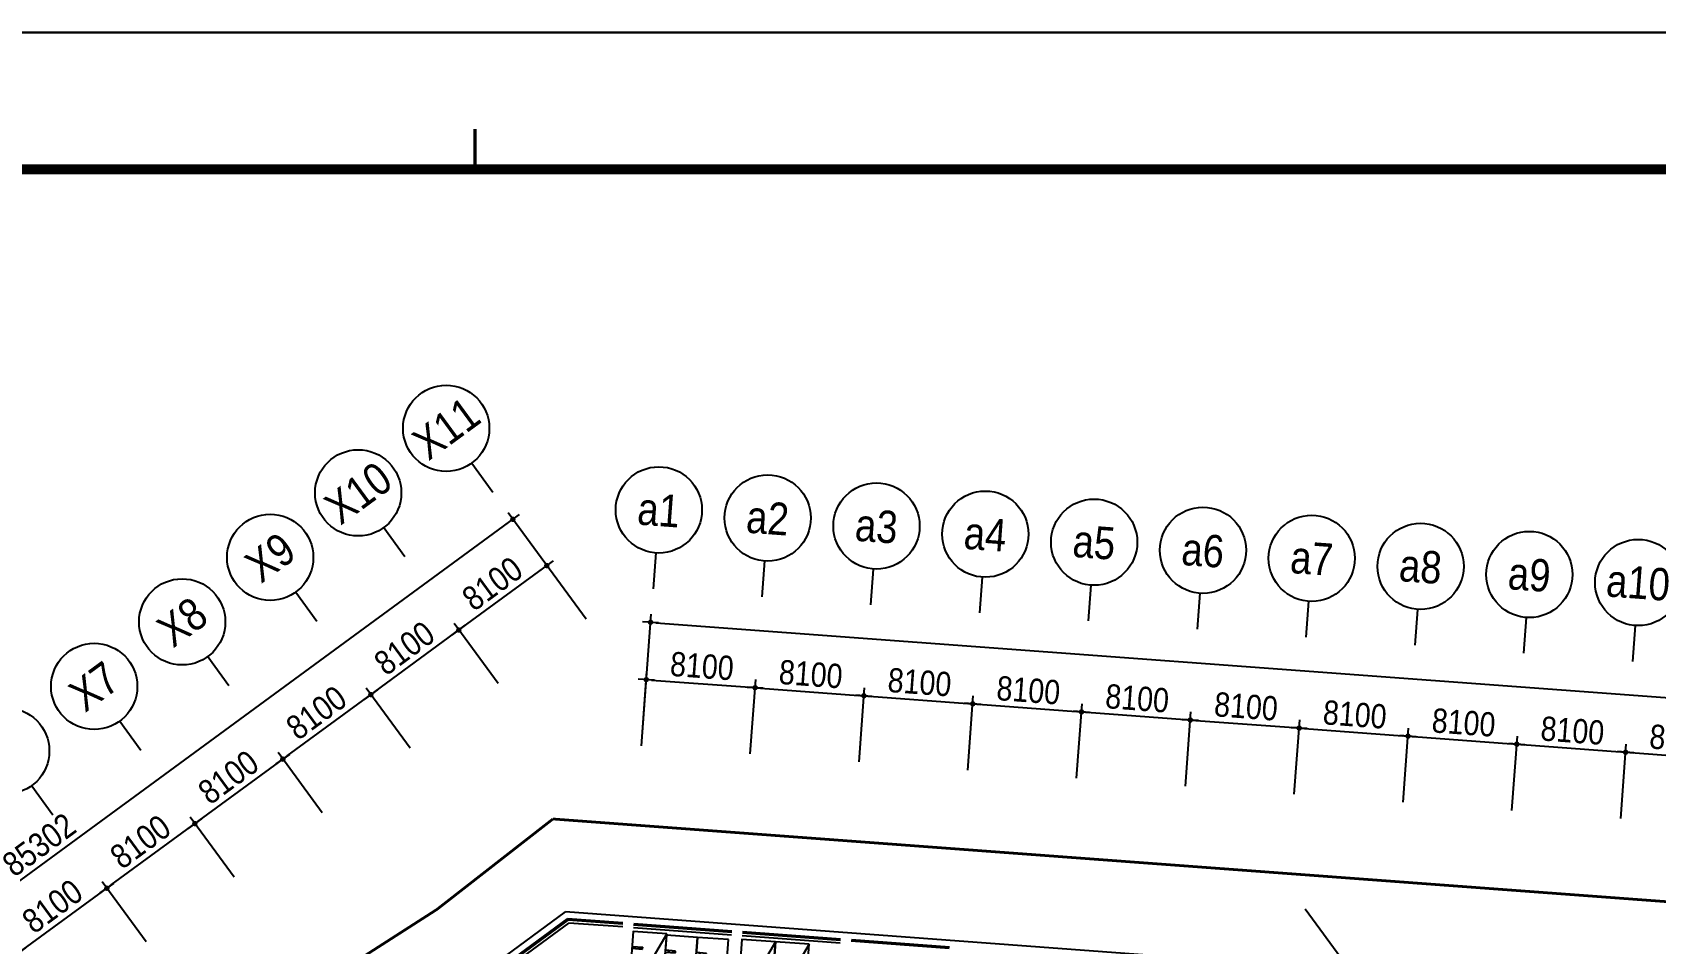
# Model space of a CAD drawing. Header units: millimetres. Extents: x 75184266 to 76346726, y -35077925 to -33679385.
# Drawn here: x 75310809 to 75431298, y -34492145 to -34424517 of the extents above; entities that cross this region are included whole.
import ezdxf
from ezdxf.enums import TextEntityAlignment as Align

# ---------------------------------------------------------------- set-up
doc = ezdxf.new("R2010")
doc.units = ezdxf.units.MM
doc.header["$LTSCALE"] = 50
doc.header["$MEASUREMENT"] = 0
doc.header["$PDMODE"] = 1
doc.header["$PDSIZE"] = -3
doc.linetypes.add('PHANTOM2', pattern=[1.25, 0.625, -0.125, 0.125, -0.125, 0.125, -0.125])
doc.layers.get('0').update_dxf_attribs({"linetype": 'CONTINUOUS'})
doc.layers.get('Defpoints').update_dxf_attribs({"color": 51, "linetype": 'CONTINUOUS'})
for name, color, linetype in [('AZ-LINE', 3, 'CONTINUOUS'), ('XR-지하3층$0$일반주차', 8, 'CONTINUOUS'), ('XR-지하3층$0$확장형주차', 8, 'CONTINUOUS')]:
    doc.layers.add(name, color=color, linetype=linetype)
doc.layers.add('XR-기준층$0$XR-지하3층$0$DEFPOINT', color=142, linetype='CONTINUOUS', plot=False)
doc.layers.add('건축', color=8, linetype='CONTINUOUS', plot=False)
doc.styles.add('XR-지하3층$0$20110829_평면도_면적조정$0$돋움', font='')
doc.styles.add('XR-지하3층$0$돋움', font='', dxfattribs={"width": 0.9})
doc.styles.get('XR-지하3층$0$20110829_평면도_면적조정$0$돋움').set_extended_font_data('Dotum')
doc.styles.get('XR-지하3층$0$돋움').set_extended_font_data('Dotum')
doc.dimstyles.new('XR-지하3층$0$20110829_평면도_면적조정$0$std_style', dxfattribs={"dimscale": 400, "dimtxt": 3, "dimasz": 1, "dimexe": 1.5, "dimexo": 2, "dimgap": 1, "dimtad": 1, "dimtoh": 1, "dimdec": 0, "dimzin": 0, "dimdsep": 46, "dimtxsty": 'XR-지하3층$0$돋움', "dimblk": 'XR-지하3층$0$20110829_평면도_면적조정$0$01420DDOT01', "dimblk1": 'XR-지하3층$0$20110829_평면도_면적조정$0$01420DDOT01', "dimblk2": 'XR-지하3층$0$20110829_평면도_면적조정$0$01420DDOT01', "dimcen": 2.5, "dimdle": 8, "dimclrd": 256, "dimclre": 256, "dimclrt": 256, "dimadec": 0, "dimazin": 0, "dimtfac": 1, "dimtdec": 0, "dimtix": 1, "dimtmove": 2, "dimatfit": 3, "dimldrblk": 'XR-지하3층$0$20110829_평면도_면적조정$0$_ClosedBlank', "dimfxl": 1, "dimtolj": 1, "dimtzin": 0, "dimlwd": -1, "dimlwe": -1, "dimarcsym": 0})

# ---------------------------------------------------------------- blocks, each defined once
blk = doc.blocks.new('XR-지하3층$0$확장형 주차')
at = {"layer": 'XR-지하3층$0$확장형주차', "color": 7}
for p, q in [((0, 3965), (800, 3965)), ((0, 3835), (800, 3835)), ((800, 3835), (800, 3965))]:
    blk.add_line(p, q, dxfattribs=at)
blk.add_lwpolyline([(2500, 5100), (0, 0)], dxfattribs=at)
blk.add_lwpolyline([(2500, 5091), (0, 5091), (0, -9), (2500, -9)], close=True, dxfattribs=at)
for centre in [(238, 3900), (613, 3900)]:
    blk.add_circle(centre, 17.5, dxfattribs=at)
blk = doc.blocks.new('XR-지하3층$0$일반형 주차')
at = {"layer": 'XR-지하3층$0$일반주차'}
for p, q in [((750, 3865), (0, 3865)), ((0, 3735), (750, 3735)), ((750, 3735), (750, 3865))]:
    blk.add_line(p, q, dxfattribs=at)
blk.add_lwpolyline([(2300, 5000), (0, 5000), (0, 0), (2300, 0)], close=True, dxfattribs=at)
for centre in [(238, 3800), (563, 3800)]:
    blk.add_circle(centre, 17.5, dxfattribs=at)
blk = doc.blocks.new('바탕폼')
at = {"layer": 'AZ-LINE', "ltscale": 10}
blk.add_lwpolyline([(841, 594.71), (0, 594.71), (0, 0), (841, 0)], close=True, dxfattribs=at)
at = {"layer": 'AZ-LINE', "ltscale": 10, "const_width": 0.5}
blk.add_lwpolyline([(200.25, 574.35), (200.25, 580.35)], dxfattribs=at)
at = {"layer": 'AZ-LINE', "const_width": 1.5}
blk.add_lwpolyline([(20, 574.35), (20, 20.35), (821, 20.35), (821, 574.35)], close=True, dxfattribs=at)
blk = doc.blocks.new('XR-지하3층$0$20110829_평면도_면적조정$0$01420DDOT01')
blk.add_line((-1.5, 0), (1.5, 0))
at = {"const_width": 0.5}
blk.add_lwpolyline([(-0.25, 0, 1), (0.25, 0, 1)], format="xyb", close=True, dxfattribs=at)
blk = doc.blocks.new('*D295')
at = {"layer": 'Defpoints', "color": 0, "transparency": 16777216}
for p in [(75346469, -34460649), (75352378, -34468709, 0), (75283584, -34519145, 0)]:
    blk.add_point(p, dxfattribs=at)
at = {"layer": '건축'}
for p, q in [((75277998, -34510849), (75346147, -34460886)), ((75351905, -34468064), (75346114, -34460166)), ((75283111, -34518500), (75277320, -34510602))]:
    blk.add_line(p, q, dxfattribs=at)
at = {"layer": '건축', "xscale": 400, "yscale": 400, "zscale": 400}
for p, rotation in [((75346469, -34460649), 36.24693456144445), ((75277675, -34511086), 216.2469345614445)]:
    blk.add_blockref('XR-지하3층$0$20110829_평면도_면적조정$0$01420DDOT01', p, dxfattribs=dict(at, rotation=rotation))
at = {"layer": '건축', "insert": (75311303, -34484818), "char_height": 1800, "attachment_point": 5, "rotation": 36.24693, "style": 'XR-지하3층$0$돋움'}
blk.add_mtext('\\A1;85302', dxfattribs=at)
blk = doc.blocks.new('XR-지하3층$0$20110829_평면도_면적조정$0$_ClosedBlank')
at = {"color": 0, "linetype": 'ByBlock', "lineweight": -2}
for p, q in [((-1, 0.17), (0, 0)), ((-1, 0.17), (-1, -0.17)), ((0, 0), (-1, -0.17))]:
    blk.add_line(p, q, dxfattribs=at)
blk = doc.blocks.new('*D298')
at = {"layer": 'Defpoints', "color": 0, "transparency": 16777216}
for p in [(75309797, -34492826), (75313183, -34497444, 0), (75306651, -34502234, 0)]:
    blk.add_point(p, dxfattribs=at)
at = {"layer": '건축'}
for p, q in [((75312710, -34496799), (75309442, -34492342)), ((75303587, -34497379), (75309475, -34493062)), ((75306178, -34501589), (75302910, -34497131))]:
    blk.add_line(p, q, dxfattribs=at)
at = {"layer": '건축', "xscale": 400, "yscale": 400, "zscale": 400}
for p, rotation in [((75309797, -34492826), 36.24693456144445), ((75303265, -34497615), 216.2469345614445)]:
    blk.add_blockref('XR-지하3층$0$20110829_평면도_면적조정$0$01420DDOT01', p, dxfattribs=dict(at, rotation=rotation))
at = {"layer": '건축', "insert": (75305762, -34494171), "char_height": 1800, "attachment_point": 5, "rotation": 36.24693, "style": 'XR-지하3층$0$돋움'}
blk.add_mtext('\\A1;8100', dxfattribs=at)
blk = doc.blocks.new('*D299')
at = {"layer": 'Defpoints', "color": 0, "transparency": 16777216}
for p in [(75316330, -34488037), (75319716, -34492655, 0), (75313183, -34497444, 0)]:
    blk.add_point(p, dxfattribs=at)
at = {"layer": '건축'}
for p, q in [((75319243, -34492010), (75315975, -34487553)), ((75310120, -34492589), (75316007, -34488273)), ((75312710, -34496799), (75309442, -34492342))]:
    blk.add_line(p, q, dxfattribs=at)
at = {"layer": '건축', "xscale": 400, "yscale": 400, "zscale": 400}
for p, rotation in [((75316330, -34488037), 36.24693456144445), ((75309797, -34492826), 216.2469345614445)]:
    blk.add_blockref('XR-지하3층$0$20110829_평면도_면적조정$0$01420DDOT01', p, dxfattribs=dict(at, rotation=rotation))
at = {"layer": '건축', "insert": (75312294, -34489382), "char_height": 1800, "attachment_point": 5, "rotation": 36.24693, "style": 'XR-지하3층$0$돋움'}
blk.add_mtext('\\A1;8100', dxfattribs=at)
blk = doc.blocks.new('*D300')
at = {"layer": 'Defpoints', "color": 0, "transparency": 16777216}
for p in [(75329395, -34478458), (75332781, -34483077, 0), (75326248, -34487866, 0)]:
    blk.add_point(p, dxfattribs=at)
at = {"layer": '건축'}
for p, q in [((75332308, -34482431), (75329040, -34477974)), ((75323185, -34483011), (75329072, -34478695)), ((75325775, -34487221), (75322507, -34482764))]:
    blk.add_line(p, q, dxfattribs=at)
at = {"layer": '건축', "xscale": 400, "yscale": 400, "zscale": 400}
for p, rotation in [((75329395, -34478458), 36.24693456144445), ((75322862, -34483247), 216.2469345614445)]:
    blk.add_blockref('XR-지하3층$0$20110829_평면도_면적조정$0$01420DDOT01', p, dxfattribs=dict(at, rotation=rotation))
at = {"layer": '건축', "insert": (75325359, -34479803), "char_height": 1800, "attachment_point": 5, "rotation": 36.24693, "style": 'XR-지하3층$0$돋움'}
blk.add_mtext('\\A1;8100', dxfattribs=at)
blk = doc.blocks.new('*D301')
at = {"layer": 'Defpoints', "color": 0, "transparency": 16777216}
for p in [(75335927, -34473669), (75339313, -34478287, 0), (75332781, -34483077, 0)]:
    blk.add_point(p, dxfattribs=at)
at = {"layer": '건축'}
for p, q in [((75338840, -34477642), (75335572, -34473185)), ((75329717, -34478222), (75335604, -34473905)), ((75332308, -34482431), (75329040, -34477974))]:
    blk.add_line(p, q, dxfattribs=at)
at = {"layer": '건축', "xscale": 400, "yscale": 400, "zscale": 400}
for p, rotation in [((75335927, -34473669), 36.24693456144445), ((75329395, -34478458), 216.2469345614445)]:
    blk.add_blockref('XR-지하3층$0$20110829_평면도_면적조정$0$01420DDOT01', p, dxfattribs=dict(at, rotation=rotation))
at = {"layer": '건축', "insert": (75331891, -34475014), "char_height": 1800, "attachment_point": 5, "rotation": 36.24693, "style": 'XR-지하3층$0$돋움'}
blk.add_mtext('\\A1;8100', dxfattribs=at)
blk = doc.blocks.new('*D302')
at = {"layer": 'Defpoints', "color": 0, "transparency": 16777216}
for p in [(75348992, -34464090), (75352378, -34468709, 0), (75345846, -34473498, 0)]:
    blk.add_point(p, dxfattribs=at)
at = {"layer": '건축'}
for p, q in [((75342782, -34468643), (75348669, -34464327)), ((75351905, -34468064), (75348637, -34463606)), ((75345373, -34472853), (75342105, -34468396))]:
    blk.add_line(p, q, dxfattribs=at)
at = {"layer": '건축', "xscale": 400, "yscale": 400, "zscale": 400}
for p, rotation in [((75348992, -34464090), 36.24693456144445), ((75342459, -34468880), 216.2469345614445)]:
    blk.add_blockref('XR-지하3층$0$20110829_평면도_면적조정$0$01420DDOT01', p, dxfattribs=dict(at, rotation=rotation))
at = {"layer": '건축', "insert": (75344956, -34465436), "char_height": 1800, "attachment_point": 5, "rotation": 36.24693, "style": 'XR-지하3층$0$돋움'}
blk.add_mtext('\\A1;8100', dxfattribs=at)
blk = doc.blocks.new('*D334')
at = {"layer": 'Defpoints', "color": 0, "transparency": 16777216}
for p in [(75364454, -34473154), (75355952, -34478266, 0), (75364030, -34478865, 0)]:
    blk.add_point(p, dxfattribs=at)
at = {"layer": '건축'}
for p, q in [((75356011, -34477468), (75356420, -34471957)), ((75356775, -34472585), (75364055, -34473125)), ((75364089, -34478068), (75364498, -34472556))]:
    blk.add_line(p, q, dxfattribs=at)
at = {"layer": '건축', "xscale": 400, "yscale": 400, "zscale": 400}
for p, rotation in [((75356376, -34472555), 175.7582552519373), ((75364454, -34473154), 355.7582552519373)]:
    blk.add_blockref('XR-지하3층$0$20110829_평면도_면적조정$0$01420DDOT01', p, dxfattribs=dict(at, rotation=rotation))
at = {"layer": '건축', "insert": (75360511, -34471557), "char_height": 1800, "attachment_point": 5, "rotation": 355.75826, "style": 'XR-지하3층$0$돋움'}
blk.add_mtext('\\A1;8100', dxfattribs=at)
blk = doc.blocks.new('*D335')
at = {"layer": 'Defpoints', "color": 0, "transparency": 16777216}
for p in [(75355952, -34478266, 0), (75518248, -34480283), (75517509, -34490249, 0)]:
    blk.add_point(p, dxfattribs=at)
at = {"layer": '건축'}
for p, q in [((75356011, -34477468), (75356736, -34467702)), ((75357090, -34468330), (75517849, -34480253)), ((75517568, -34489451), (75518292, -34479684))]:
    blk.add_line(p, q, dxfattribs=at)
at = {"layer": '건축', "xscale": 400, "yscale": 400, "zscale": 400}
for p, rotation in [((75356691, -34468300), 175.7582552519373), ((75518248, -34480283), 355.7582552519373)]:
    blk.add_blockref('XR-지하3층$0$20110829_평면도_면적조정$0$01420DDOT01', p, dxfattribs=dict(at, rotation=rotation))
at = {"layer": '건축', "insert": (75437566, -34472994), "char_height": 1800, "attachment_point": 5, "rotation": 355.75826, "style": 'XR-지하3층$0$돋움'}
blk.add_mtext('\\A1;162000', dxfattribs=at)
blk = doc.blocks.new('*D336')
at = {"layer": 'Defpoints', "color": 0, "transparency": 16777216}
for p in [(75372531, -34473753), (75364030, -34478865, 0), (75372108, -34479465, 0)]:
    blk.add_point(p, dxfattribs=at)
at = {"layer": '건축'}
for p, q in [((75364089, -34478068), (75364498, -34472556)), ((75364853, -34473184), (75372133, -34473724)), ((75372167, -34478667), (75372576, -34473155))]:
    blk.add_line(p, q, dxfattribs=at)
at = {"layer": '건축', "xscale": 400, "yscale": 400, "zscale": 400}
for p, rotation in [((75364454, -34473154), 175.7582552519373), ((75372531, -34473753), 355.7582552519373)]:
    blk.add_blockref('XR-지하3층$0$20110829_평면도_면적조정$0$01420DDOT01', p, dxfattribs=dict(at, rotation=rotation))
at = {"layer": '건축', "insert": (75368589, -34472156), "char_height": 1800, "attachment_point": 5, "rotation": 355.75826, "style": 'XR-지하3층$0$돋움'}
blk.add_mtext('\\A1;8100', dxfattribs=at)
blk = doc.blocks.new('*D337')
at = {"layer": 'Defpoints', "color": 0, "transparency": 16777216}
for p in [(75380609, -34474353), (75372108, -34479465, 0), (75380186, -34480064, 0)]:
    blk.add_point(p, dxfattribs=at)
at = {"layer": '건축'}
for p, q in [((75372167, -34478667), (75372576, -34473155)), ((75372930, -34473783), (75380210, -34474323)), ((75380245, -34479266), (75380654, -34473754))]:
    blk.add_line(p, q, dxfattribs=at)
at = {"layer": '건축', "xscale": 400, "yscale": 400, "zscale": 400}
for p, rotation in [((75372531, -34473753), 175.7582552519373), ((75380609, -34474353), 355.7582552519373)]:
    blk.add_blockref('XR-지하3층$0$20110829_평면도_면적조정$0$01420DDOT01', p, dxfattribs=dict(at, rotation=rotation))
at = {"layer": '건축', "insert": (75376667, -34472755), "char_height": 1800, "attachment_point": 5, "rotation": 355.75826, "style": 'XR-지하3층$0$돋움'}
blk.add_mtext('\\A1;8100', dxfattribs=at)
blk = doc.blocks.new('*D338')
at = {"layer": 'Defpoints', "color": 0, "transparency": 16777216}
for p in [(75388687, -34474952), (75380186, -34480064, 0), (75388264, -34480663, 0)]:
    blk.add_point(p, dxfattribs=at)
at = {"layer": '건축'}
for p, q in [((75380245, -34479266), (75380654, -34473754)), ((75381008, -34474382), (75388288, -34474922)), ((75388323, -34479865), (75388731, -34474353))]:
    blk.add_line(p, q, dxfattribs=at)
at = {"layer": '건축', "xscale": 400, "yscale": 400, "zscale": 400}
for p, rotation in [((75380609, -34474353), 175.7582552519373), ((75388687, -34474952), 355.7582552519373)]:
    blk.add_blockref('XR-지하3층$0$20110829_평면도_면적조정$0$01420DDOT01', p, dxfattribs=dict(at, rotation=rotation))
at = {"layer": '건축', "insert": (75384744, -34473354), "char_height": 1800, "attachment_point": 5, "rotation": 355.75826, "style": 'XR-지하3층$0$돋움'}
blk.add_mtext('\\A1;8100', dxfattribs=at)
blk = doc.blocks.new('*D339')
at = {"layer": 'Defpoints', "color": 0, "transparency": 16777216}
for p in [(75396765, -34475551), (75388264, -34480663, 0), (75396341, -34481262, 0)]:
    blk.add_point(p, dxfattribs=at)
at = {"layer": '건축'}
for p, q in [((75388323, -34479865), (75388731, -34474353)), ((75389086, -34474981), (75396366, -34475521)), ((75396401, -34480464), (75396809, -34474952))]:
    blk.add_line(p, q, dxfattribs=at)
at = {"layer": '건축', "xscale": 400, "yscale": 400, "zscale": 400}
for p, rotation in [((75388687, -34474952), 175.7582552519373), ((75396765, -34475551), 355.7582552519373)]:
    blk.add_blockref('XR-지하3층$0$20110829_평면도_면적조정$0$01420DDOT01', p, dxfattribs=dict(at, rotation=rotation))
at = {"layer": '건축', "insert": (75392822, -34473954), "char_height": 1800, "attachment_point": 5, "rotation": 355.75826, "style": 'XR-지하3층$0$돋움'}
blk.add_mtext('\\A1;8100', dxfattribs=at)
blk = doc.blocks.new('*D340')
at = {"layer": 'Defpoints', "color": 0, "transparency": 16777216}
for p in [(75404843, -34476150), (75396341, -34481262, 0), (75404419, -34481861, 0)]:
    blk.add_point(p, dxfattribs=at)
at = {"layer": '건축'}
for p, q in [((75396401, -34480464), (75396809, -34474952)), ((75397164, -34475580), (75404444, -34476120)), ((75404478, -34481063), (75404887, -34475552))]:
    blk.add_line(p, q, dxfattribs=at)
at = {"layer": '건축', "xscale": 400, "yscale": 400, "zscale": 400}
for p, rotation in [((75396765, -34475551), 175.7582552519373), ((75404843, -34476150), 355.7582552519373)]:
    blk.add_blockref('XR-지하3층$0$20110829_평면도_면적조정$0$01420DDOT01', p, dxfattribs=dict(at, rotation=rotation))
at = {"layer": '건축', "insert": (75400900, -34474553), "char_height": 1800, "attachment_point": 5, "rotation": 355.75826, "style": 'XR-지하3층$0$돋움'}
blk.add_mtext('\\A1;8100', dxfattribs=at)
blk = doc.blocks.new('*D341')
at = {"layer": 'Defpoints', "color": 0, "transparency": 16777216}
for p in [(75412921, -34476749), (75404419, -34481861, 0), (75412497, -34482460, 0)]:
    blk.add_point(p, dxfattribs=at)
at = {"layer": '건축'}
for p, q in [((75404478, -34481063), (75404887, -34475552)), ((75405242, -34476179), (75412522, -34476719)), ((75412556, -34481662), (75412965, -34476151))]:
    blk.add_line(p, q, dxfattribs=at)
at = {"layer": '건축', "xscale": 400, "yscale": 400, "zscale": 400}
for p, rotation in [((75404843, -34476150), 175.7582552519373), ((75412921, -34476749), 355.7582552519373)]:
    blk.add_blockref('XR-지하3층$0$20110829_평면도_면적조정$0$01420DDOT01', p, dxfattribs=dict(at, rotation=rotation))
at = {"layer": '건축', "insert": (75408978, -34475152), "char_height": 1800, "attachment_point": 5, "rotation": 355.75826, "style": 'XR-지하3층$0$돋움'}
blk.add_mtext('\\A1;8100', dxfattribs=at)
blk = doc.blocks.new('*D342')
at = {"layer": 'Defpoints', "color": 0, "transparency": 16777216}
for p in [(75420998, -34477348), (75412497, -34482460, 0), (75420575, -34483059, 0)]:
    blk.add_point(p, dxfattribs=at)
at = {"layer": '건축'}
for p, q in [((75412556, -34481662), (75412965, -34476151)), ((75413319, -34476779), (75420599, -34477319)), ((75420634, -34482261), (75421043, -34476750))]:
    blk.add_line(p, q, dxfattribs=at)
at = {"layer": '건축', "xscale": 400, "yscale": 400, "zscale": 400}
for p, rotation in [((75412921, -34476749), 175.7582552519373), ((75420998, -34477348), 355.7582552519373)]:
    blk.add_blockref('XR-지하3층$0$20110829_평면도_면적조정$0$01420DDOT01', p, dxfattribs=dict(at, rotation=rotation))
at = {"layer": '건축', "insert": (75417056, -34475751), "char_height": 1800, "attachment_point": 5, "rotation": 355.75826, "style": 'XR-지하3층$0$돋움'}
blk.add_mtext('\\A1;8100', dxfattribs=at)
blk = doc.blocks.new('*D343')
at = {"layer": 'Defpoints', "color": 0, "transparency": 16777216}
for p in [(75429076, -34477947), (75420575, -34483059, 0), (75428653, -34483658, 0)]:
    blk.add_point(p, dxfattribs=at)
at = {"layer": '건축'}
for p, q in [((75420634, -34482261), (75421043, -34476750)), ((75421397, -34477378), (75428677, -34477918)), ((75428712, -34482861), (75429121, -34477349))]:
    blk.add_line(p, q, dxfattribs=at)
at = {"layer": '건축', "xscale": 400, "yscale": 400, "zscale": 400}
for p, rotation in [((75420998, -34477348), 175.7582552519373), ((75429076, -34477947), 355.7582552519373)]:
    blk.add_blockref('XR-지하3층$0$20110829_평면도_면적조정$0$01420DDOT01', p, dxfattribs=dict(at, rotation=rotation))
at = {"layer": '건축', "insert": (75425134, -34476350), "char_height": 1800, "attachment_point": 5, "rotation": 355.75826, "style": 'XR-지하3층$0$돋움'}
blk.add_mtext('\\A1;8100', dxfattribs=at)
blk = doc.blocks.new('*D344')
at = {"layer": 'Defpoints', "color": 0, "transparency": 16777216}
for p in [(75437154, -34478546), (75428653, -34483658, 0), (75436730, -34484257, 0)]:
    blk.add_point(p, dxfattribs=at)
at = {"layer": '건축'}
for p, q in [((75428712, -34482861), (75429121, -34477349)), ((75429475, -34477977), (75436755, -34478517)), ((75436790, -34483460), (75437198, -34477948))]:
    blk.add_line(p, q, dxfattribs=at)
at = {"layer": '건축', "xscale": 400, "yscale": 400, "zscale": 400}
for p, rotation in [((75429076, -34477947), 175.7582552519373), ((75437154, -34478546), 355.7582552519373)]:
    blk.add_blockref('XR-지하3층$0$20110829_평면도_면적조정$0$01420DDOT01', p, dxfattribs=dict(at, rotation=rotation))
at = {"layer": '건축', "insert": (75433211, -34476949), "char_height": 1800, "attachment_point": 5, "rotation": 355.75826, "style": 'XR-지하3층$0$돋움'}
blk.add_mtext('\\A1;8100', dxfattribs=at)
blk = doc.blocks.new('*D355')
at = {"layer": 'Defpoints', "color": 0, "transparency": 16777216}
for p in [(75322862, -34483247), (75326248, -34487866, 0), (75319716, -34492655, 0)]:
    blk.add_point(p, dxfattribs=at)
at = {"layer": '건축'}
for p, q in [((75325775, -34487221), (75322507, -34482764)), ((75316652, -34487800), (75322540, -34483484)), ((75319243, -34492010), (75315975, -34487553))]:
    blk.add_line(p, q, dxfattribs=at)
at = {"layer": '건축', "xscale": 400, "yscale": 400, "zscale": 400}
for p, rotation in [((75322862, -34483247), 36.24693456144445), ((75316330, -34488037), 216.2469345614445)]:
    blk.add_blockref('XR-지하3층$0$20110829_평면도_면적조정$0$01420DDOT01', p, dxfattribs=dict(at, rotation=rotation))
at = {"layer": '건축', "insert": (75318827, -34484593), "char_height": 1800, "attachment_point": 5, "rotation": 36.24693, "style": 'XR-지하3층$0$돋움'}
blk.add_mtext('\\A1;8100', dxfattribs=at)
blk = doc.blocks.new('*D356')
at = {"layer": 'Defpoints', "color": 0, "transparency": 16777216}
for p in [(75342459, -34468880), (75345846, -34473498, 0), (75339313, -34478287, 0)]:
    blk.add_point(p, dxfattribs=at)
at = {"layer": '건축'}
for p, q in [((75345373, -34472853), (75342105, -34468396)), ((75336250, -34473432), (75342137, -34469116)), ((75338840, -34477642), (75335572, -34473185))]:
    blk.add_line(p, q, dxfattribs=at)
at = {"layer": '건축', "xscale": 400, "yscale": 400, "zscale": 400}
for p, rotation in [((75342459, -34468880), 36.24693456144445), ((75335927, -34473669), 216.2469345614445)]:
    blk.add_blockref('XR-지하3층$0$20110829_평면도_면적조정$0$01420DDOT01', p, dxfattribs=dict(at, rotation=rotation))
at = {"layer": '건축', "insert": (75338424, -34470225), "char_height": 1800, "attachment_point": 5, "rotation": 36.24693, "style": 'XR-지하3층$0$돋움'}
blk.add_mtext('\\A1;8100', dxfattribs=at)

msp = doc.modelspace()

# ---------------------------------------------------------------- linework, layer by layer
at = {"layer": 'XR-기준층$0$XR-지하3층$0$DEFPOINT', "ltscale": 0.5}
for points in [[(75663664.6, -34721516.7), (75243664.6, -34721516.7), (75243664.6, -34424516.7), (75663664.6, -34424516.7)], [(75663666.7, -34721516.7), (75243666.7, -34721516.7), (75243666.7, -34424516.7), (75663666.7, -34424516.7)]]:
    msp.add_lwpolyline(points, close=True, dxfattribs=at)
at = {"layer": '건축'}
for p, q in [((75343414.3, -34456482.6), (75344991, -34458633.2)), ((75336881.9, -34461271.9), (75338458.6, -34463422.5)), ((75357073.6, -34463147.7), (75356876.4, -34465807.1)), ((75365151.4, -34463746.8), (75364954.2, -34466406.2)), ((75373229.2, -34464345.9), (75373032, -34467005.3)), ((75381307, -34464945), (75381109.8, -34467604.4)), ((75389384.9, -34465544.2), (75389187.6, -34468203.5)), ((75330349.4, -34466061.1), (75331926.1, -34468211.7)), ((75397462.7, -34466143.3), (75397265.4, -34468802.6)), ((75405540.5, -34466742.4), (75405343.2, -34469401.7)), ((75413618.3, -34467341.5), (75413421.1, -34470000.9)), ((75421696.1, -34467940.6), (75421498.9, -34470600)), ((75429773.9, -34468539.7), (75429576.7, -34471199.1)), ((75323817, -34470850.4), (75325393.7, -34473001)), ((75317284.5, -34475639.6), (75318861.2, -34477790.2)), ((75310752, -34480428.9), (75312328.8, -34482579.5))]:
    msp.add_line(p, q, dxfattribs=at)
at = {"layer": '건축', "ltscale": 1000}
for p, q in [((75313281.6, -34517008), (75350390.8, -34489801.4)), ((75436058.4, -34496155.3), (75350390.8, -34489801.4)), ((75336234.2, -34500800.3), (75350537.7, -34490313.7)), ((75354645, -34490618.3), (75350537.7, -34490313.7)), ((75362722.8, -34491217.4), (75355442.8, -34490677.5)), ((75370800.6, -34491816.6), (75363520.6, -34491276.6)), ((75378878.4, -34492415.7), (75371598.4, -34491875.7))]:
    msp.add_line(p, q, dxfattribs=at)
at = {"layer": '건축', "ltscale": 100}
for p, q in [((75336293.3, -34500880.9), (75350567.1, -34490416.1)), ((75336411.6, -34501042.2), (75350625.9, -34490621.1)), ((75354637.6, -34490718.1), (75350567.1, -34490416.1)), ((75354622.8, -34490917.5), (75350625.9, -34490621.1)), ((75362700.6, -34491516.6), (75355420.6, -34490976.7)), ((75362715.4, -34491317.2), (75355435.4, -34490777.2)), ((75370778.4, -34492115.7), (75363498.4, -34491575.8)), ((75370793.2, -34491916.3), (75363513.2, -34491376.3)), ((75378871, -34492515.4), (75371591, -34491975.5))]:
    msp.add_line(p, q, dxfattribs=at)
at = {"layer": '건축', "linetype": 'PHANTOM2', "ltscale": 50, "const_width": 200}
msp.add_lwpolyline([(75558572.6, -34605145.4), (75561597.6, -34590145.4), (75561659.5, -34553000), (75564717.9, -34517999.9), (75564749.8, -34498884.2), (75475183.7, -34492234.7), (75349445.8, -34482899.8, -0.11511755), (75301447.5, -34507814.4), (75295098.5, -34515540.4), (75291581.4, -34641500.4), (75298553.1, -34648669.4), (75429499.8, -34648668.1), (75454491.8, -34644667.8), (75484498.1, -34644667.5), (75499504.9, -34645667.4), (75547907.3, -34645666.1), (75558522.6, -34635068.3)], format="xyb", close=True, dxfattribs=at)
at = {"layer": '건축'}
msp.add_lwpolyline([(75405276.9, -34489566.3), (75448341.7, -34548305.9), (75437440.5, -34556298), (75442666.2, -34563425.7), (75410966.7, -34586666.1), (75425132.9, -34605988.5), (75479241.4, -34566318.9), (75534889.6, -34642222)], dxfattribs=at)
for centre in [(75341522.3, -34453901.9), (75334989.8, -34458691.1), (75357310.3, -34459956.5), (75365388.1, -34460555.6), (75373465.9, -34461154.7), (75381543.7, -34461753.8), (75389621.5, -34462352.9), (75397699.4, -34462952), (75328457.4, -34463480.4), (75405777.2, -34463551.1), (75413855, -34464150.3), (75421932.8, -34464749.4), (75430010.6, -34465348.5), (75321924.9, -34468269.6), (75315392.5, -34473058.9), (75308860, -34477848.2)]:
    msp.add_circle(centre, 3200, dxfattribs=at)

# ---------------------------------------------------------------- block references
at = {"layer": 'AZ-LINE', "xscale": 499.40546941707, "yscale": 499.40546941707, "zscale": 499.40546941707}
msp.add_blockref('바탕폼', (75243664.6, -34721516.7), dxfattribs=at)
at = {"layer": '건축', "rotation": 355.7567788669111}
for name, p in [('XR-지하3층$0$확장형 주차', (75355024.3, -34496318.2)), ('XR-지하3층$0$일반형 주차', (75357517.4, -34496503.1)), ('XR-지하3층$0$일반형 주차', (75359811.1, -34496673.3)), ('XR-지하3층$0$확장형 주차', (75363102.6, -34496911)), ('XR-지하3층$0$확장형 주차', (75365595.7, -34497095.9))]:
    msp.add_blockref(name, p, dxfattribs=at)

# ---------------------------------------------------------------- texts
at = {"layer": '건축', "style": 'XR-지하3층$0$20110829_평면도_면적조정$0$돋움', "width": 0.9}
for s, rotation, p in [('X11', 36.246934, (75341522.3, -34453901.9)), ('X10', 36.246934, (75334989.8, -34458691.1)), ('a1', 355.758255, (75357310.3, -34459956.5)), ('a2', 355.758255, (75365388.1, -34460555.6)), ('a3', 355.758255, (75373465.9, -34461154.7)), ('a4', 355.758255, (75381543.7, -34461753.8)), ('X9', 36.246934, (75328457.4, -34463480.4)), ('a5', 355.758255, (75389621.5, -34462352.9)), ('a6', 355.758255, (75397699.4, -34462952)), ('a7', 355.758255, (75405777.2, -34463551.1)), ('a8', 355.758255, (75413855, -34464150.3)), ('a9', 355.758255, (75421932.8, -34464749.4)), ('a10', 355.758255, (75430010.6, -34465348.5)), ('X8', 36.246934, (75321924.9, -34468269.6)), ('X7', 36.246934, (75315392.5, -34473058.9))]:
    msp.add_text(s, height=2400, rotation=rotation, dxfattribs=at).set_placement(p, align=Align.MIDDLE_CENTER)

# ---------------------------------------------------------------- dimensions: what is measured, and where the dimension line sits
at = {"layer": '건축'}
for base, p1, p2, angle, picture, middle in [((75346469.2, -34460649.4), (75283584, -34519145.1, 0), (75352378, -34468708.9, 0), 36.246935, '*D295', (75311302.8, -34484818.1)), ((75348991.9, -34464090.4), (75345845.5, -34473498.1, 0), (75352378, -34468708.9, 0), 36.246935, '*D302', (75344956.4, -34465435.6)), ((75342459.5, -34468879.6), (75339313.1, -34478287.4, 0), (75345845.5, -34473498.1, 0), 36.246935, '*D356', (75338423.9, -34470224.8)), ((75518247.7, -34480282.5), (75355952.3, -34478266.3, 0), (75517508.5, -34490248.6, 0), 355.758255, '*D335', (75437565.8, -34472993.7)), ((75364453.7, -34473154.3), (75355952.3, -34478266.3, 0), (75364030.1, -34478865.4, 0), 355.758255, '*D334', (75360511, -34471557.1)), ((75372531.5, -34473753.4), (75364030.1, -34478865.4, 0), (75372107.9, -34479464.5, 0), 355.758255, '*D336', (75368588.8, -34472156.2)), ((75380609.3, -34474352.5), (75372107.9, -34479464.5, 0), (75380185.7, -34480063.6, 0), 355.758255, '*D337', (75376666.6, -34472755.3)), ((75388687.1, -34474951.6), (75380185.7, -34480063.6, 0), (75388263.5, -34480662.7, 0), 355.758255, '*D338', (75384744.5, -34473354.4)), ((75335927, -34473668.9), (75332780.6, -34483076.6, 0), (75339313.1, -34478287.4, 0), 36.246935, '*D301', (75331891.4, -34475014.1)), ((75396764.9, -34475550.8), (75388263.5, -34480662.7, 0), (75396341.4, -34481261.9, 0), 355.758255, '*D339', (75392822.3, -34473953.5)), ((75404842.7, -34476149.9), (75396341.4, -34481261.9, 0), (75404419.2, -34481861, 0), 355.758255, '*D340', (75400900.1, -34474552.7)), ((75412920.6, -34476749), (75404419.2, -34481861, 0), (75412497, -34482460.1, 0), 355.758255, '*D341', (75408977.9, -34475151.8)), ((75420998.4, -34477348.1), (75412497, -34482460.1, 0), (75420574.8, -34483059.2, 0), 355.758255, '*D342', (75417055.7, -34475750.9)), ((75429076.2, -34477947.2), (75420574.8, -34483059.2, 0), (75428652.6, -34483658.3, 0), 355.758255, '*D343', (75425133.5, -34476350)), ((75437154, -34478546.3), (75428652.6, -34483658.3, 0), (75436730.4, -34484257.4, 0), 355.758255, '*D344', (75433211.3, -34476949.1)), ((75329394.6, -34478458.1), (75326248.2, -34487865.9, 0), (75332780.6, -34483076.6, 0), 36.246935, '*D300', (75325359, -34479803.4)), ((75322862.1, -34483247.4), (75319715.7, -34492655.2, 0), (75326248.2, -34487865.9, 0), 36.246935, '*D355', (75318826.5, -34484592.6)), ((75316329.7, -34488036.6), (75313183.3, -34497444.4, 0), (75319715.7, -34492655.2, 0), 36.246935, '*D299', (75312294.1, -34489381.9)), ((75309797.2, -34492825.9), (75306650.8, -34502233.7, 0), (75313183.3, -34497444.4, 0), 36.246935, '*D298', (75305761.6, -34494171.1))]:
    dim = msp.add_linear_dim(base=base, p1=p1, p2=p2, angle=angle, dimstyle='XR-지하3층$0$20110829_평면도_면적조정$0$std_style', override={"dimtxt": 4.5}, dxfattribs=at)
    dim.commit()
    dim.dimension.update_dxf_attribs({"geometry": picture, "text_midpoint": middle})

doc.saveas('drawing.dxf')
